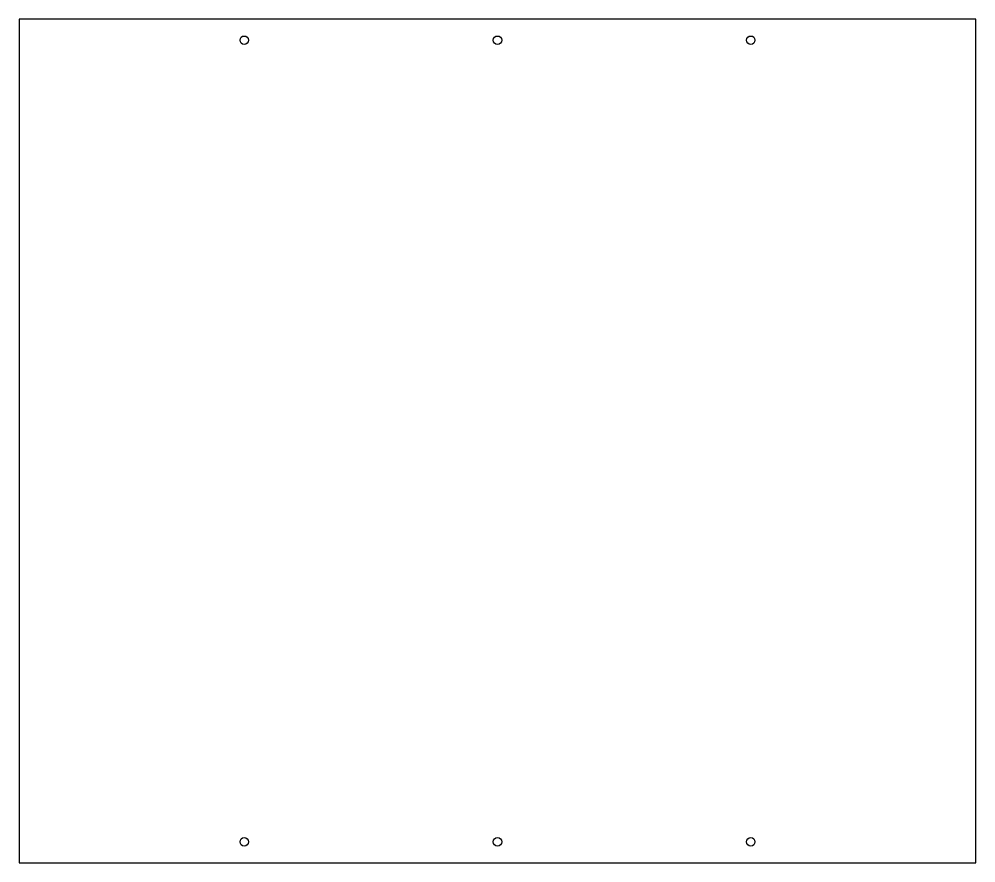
# Model space of a CAD drawing. Header units: millimetres. Extents: x -345 to -5, y 5 to 305.
import ezdxf

# ---------------------------------------------------------------- set-up
doc = ezdxf.new("R2010")
doc.units = ezdxf.units.MM
doc.layers.get('0').update_dxf_attribs({"linetype": 'CONTINUOUS'})

msp = doc.modelspace()

# ---------------------------------------------------------------- linework, layer by layer
msp.add_lwpolyline([(-345, 5), (-5, 5), (-5, 305), (-345, 305)], close=True)
for centre in [(-265, 297.5), (-175, 297.5), (-85, 297.5), (-265, 12.5), (-175, 12.5), (-85, 12.5)]:
    msp.add_circle(centre, 1.5)

doc.saveas('drawing.dxf')
